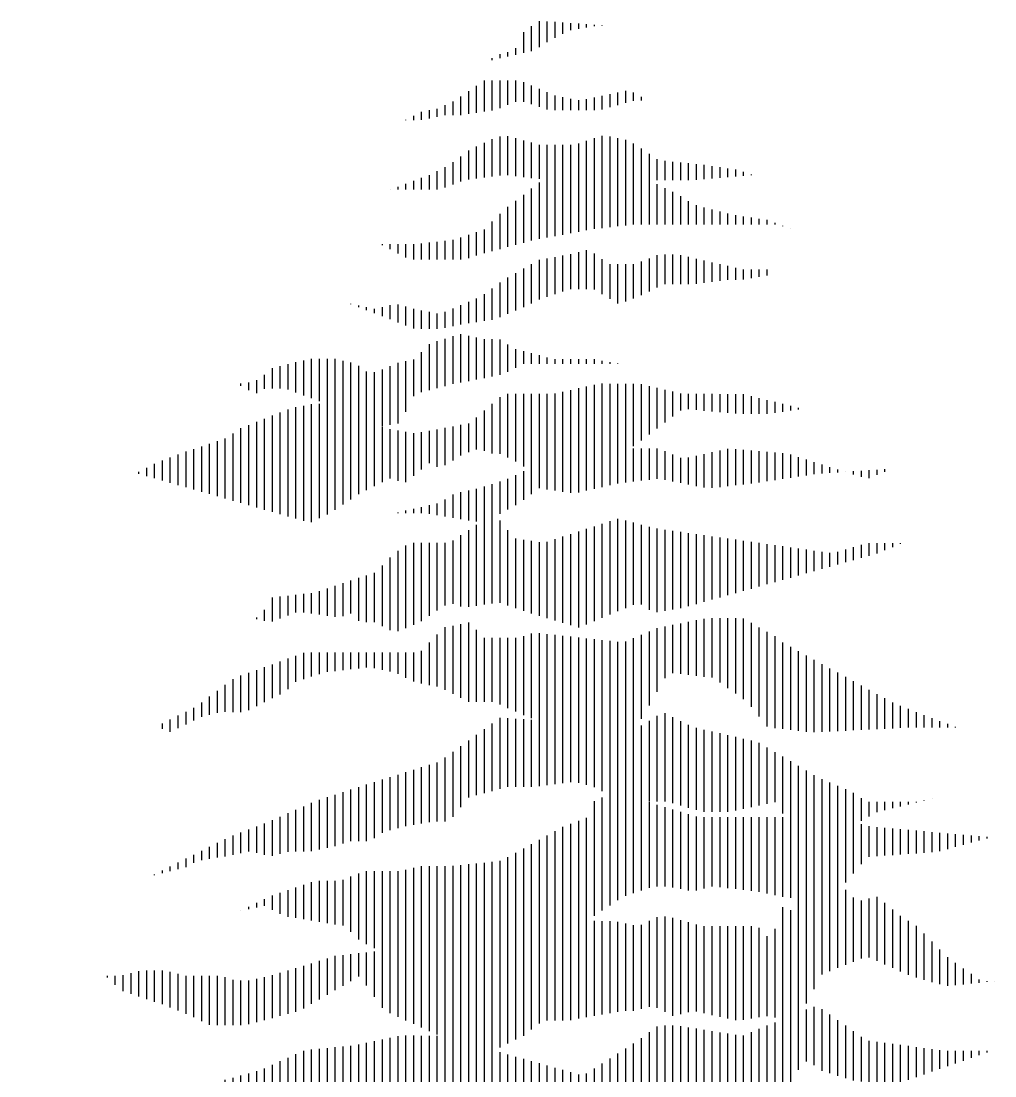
# Model space of a CAD drawing. Extents: x -3.3 to 3.4, y 0 to 10.5.
# Drawn here: x -2.52 to 2.44, y 5.15 to 10.52 of the extents above; entities that cross this region are included whole.
import ezdxf

# ---------------------------------------------------------------- set-up
doc = ezdxf.new("R2010")
doc.units = 0
doc.header["$LTSCALE"] = 0.4
doc.header["$MEASUREMENT"] = 0
doc.layers.get('0').update_dxf_attribs({"linetype": 'CONTINUOUS'})
doc.layers.add('ARBOLES', color=3, linetype='CONTINUOUS')

# ---------------------------------------------------------------- blocks, each defined once
blk = doc.blocks.new('*X31')
at = {"color": 0}
for p, q in [((17.72, 10.1213), (17.72, 10.2669)), ((17.74, 10.1424), (17.74, 10.2743)), ((17.76, 10.1324), (17.76, 10.2809)), ((17.78, 10.1186), (17.78, 10.2756)), ((17.8, 10.1122), (17.8, 10.2615)), ((17.66, 10.003), (17.66, 10.2418)), ((17.68, 10.045), (17.68, 10.2501)), ((17.7, 10.0638), (17.7, 10.2585)), ((17.82, 10.1057), (17.82, 10.2475)), ((16.72, 9.9051), (16.72, 10.2079)), ((16.74, 9.8882), (16.74, 10.2079)), ((16.76, 9.8712), (16.76, 10.2078)), ((16.78, 9.8661), (16.78, 10.2078)), ((16.8, 9.8661), (16.8, 10.2078)), ((16.82, 9.8667), (16.82, 10.2078)), ((16.84, 9.8708), (16.84, 10.2078)), ((16.86, 9.8749), (16.86, 10.2078)), ((16.88, 9.879), (16.88, 10.2077)), ((17.34, 9.9497), (17.34, 10.2164)), ((17.36, 9.9557), (17.36, 10.2312)), ((17.38, 9.9592), (17.38, 10.2334)), ((17.4, 9.9626), (17.4, 10.2334)), ((17.42, 9.9661), (17.42, 10.2323)), ((17.44, 9.9669), (17.44, 10.2291)), ((17.46, 9.9669), (17.46, 10.2259)), ((17.48, 9.9677), (17.48, 10.2227)), ((17.5, 9.9717), (17.5, 10.2195)), ((17.52, 9.9756), (17.52, 10.2163)), ((17.54, 9.9795), (17.54, 10.2131)), ((17.56, 9.9834), (17.56, 10.2099)), ((17.58, 9.9873), (17.58, 10.2083)), ((17.6, 9.9913), (17.6, 10.2167)), ((17.62, 9.9952), (17.62, 10.225)), ((17.64, 9.9991), (17.64, 10.2334)), ((17.84, 10.0993), (17.84, 10.2334)), ((17.86, 10.0935), (17.86, 10.2194)), ((16.58, 10.026), (16.58, 10.1824)), ((16.6, 10.0192), (16.6, 10.1856)), ((16.62, 10.0008), (16.62, 10.1899)), ((16.64, 9.9808), (16.64, 10.1942)), ((16.66, 9.9607), (16.66, 10.1984)), ((16.68, 9.9407), (16.68, 10.2027)), ((16.7, 9.9221), (16.7, 10.207)), ((16.9, 9.8986), (16.9, 10.1963)), ((16.92, 9.9165), (16.92, 10.1845)), ((17.3, 9.932), (17.3, 10.188)), ((17.32, 9.9409), (17.32, 10.2016)), ((17.88, 10.0909), (17.88, 10.2053)), ((17.9, 10.0883), (17.9, 10.1946)), ((17.92, 10.0858), (17.92, 10.192)), ((17.94, 10.0832), (17.94, 10.1894)), ((17.96, 10.0816), (17.96, 10.1868)), ((17.98, 10.0885), (17.98, 10.1842)), ((18, 10.0955), (18, 10.1816)), ((16.44, 10.0315), (16.44, 10.1605)), ((16.46, 10.0331), (16.46, 10.1695)), ((16.48, 10.0365), (16.48, 10.1723)), ((16.5, 10.04), (16.5, 10.1743)), ((16.52, 10.0434), (16.52, 10.1763)), ((16.54, 10.0396), (16.54, 10.1783)), ((16.56, 10.0328), (16.56, 10.1804)), ((16.94, 9.9146), (16.94, 10.1726)), ((16.96, 9.9128), (16.96, 10.1657)), ((16.98, 9.9109), (16.98, 10.16)), ((17, 9.909), (17, 10.1544)), ((17.26, 9.9143), (17.26, 10.1625)), ((17.28, 9.9232), (17.28, 10.1753)), ((18.02, 10.1024), (18.02, 10.179)), ((18.04, 10.1094), (18.04, 10.1764)), ((18.06, 10.1164), (18.06, 10.1738)), ((18.08, 10.1233), (18.08, 10.1713)), ((18.1, 10.1303), (18.1, 10.1691)), ((18.12, 10.1372), (18.12, 10.169)), ((18.14, 10.1442), (18.14, 10.169)), ((18.16, 10.1511), (18.16, 10.169)), ((18.18, 10.1581), (18.18, 10.169)), ((18.2, 10.165), (18.2, 10.169)), ((16.38, 10.0287), (16.38, 10.1336)), ((16.4, 10.0315), (16.4, 10.1426)), ((16.42, 10.0315), (16.42, 10.1515)), ((17.02, 9.9071), (17.02, 10.1488)), ((17.04, 9.9053), (17.04, 10.1432)), ((17.06, 9.9013), (17.06, 10.1375)), ((17.08, 9.8707), (17.08, 10.1319)), ((17.22, 9.9006), (17.22, 10.137)), ((17.24, 9.9055), (17.24, 10.1497)), ((16.28, 9.9915), (16.28, 10.1007)), ((16.3, 9.998), (16.3, 10.1062)), ((16.32, 10.0045), (16.32, 10.1118)), ((16.34, 10.0124), (16.34, 10.1173)), ((16.36, 10.0206), (16.36, 10.1247)), ((17.1, 9.8658), (17.1, 10.1263)), ((17.12, 9.8703), (17.12, 10.1207)), ((17.14, 9.8787), (17.14, 10.115)), ((17.16, 9.887), (17.16, 10.1094)), ((17.18, 9.8934), (17.18, 10.1115)), ((17.2, 9.897), (17.2, 10.1242)), ((16.2, 9.9648), (16.2, 10.0784)), ((16.22, 9.9715), (16.22, 10.084)), ((16.24, 9.9783), (16.24, 10.0895)), ((16.26, 9.9849), (16.26, 10.0951)), ((15.74, 10.0502), (15.74, 10.0584)), ((15.76, 10.0393), (15.76, 10.0614)), ((15.78, 10.0285), (15.78, 10.0643)), ((15.8, 10.0176), (15.8, 10.0672)), ((15.82, 10.0068), (15.82, 10.069)), ((15.84, 9.9959), (15.84, 10.0654)), ((15.86, 9.9851), (15.86, 10.0619)), ((15.88, 9.9813), (15.88, 10.0583)), ((15.9, 9.9812), (15.9, 10.0548)), ((15.92, 9.9812), (15.92, 10.0512)), ((15.94, 9.9812), (15.94, 10.0476)), ((16.08, 9.962), (16.08, 10.0477)), ((16.1, 9.9585), (16.1, 10.052)), ((16.12, 9.9551), (16.12, 10.0563)), ((16.14, 9.955), (16.14, 10.0618)), ((16.16, 9.955), (16.16, 10.0673)), ((16.18, 9.958), (16.18, 10.0729)), ((15.96, 9.9812), (15.96, 10.0437)), ((15.98, 9.9812), (15.98, 10.0385)), ((16, 9.9812), (16, 10.0334)), ((16.02, 9.9765), (16.02, 10.0348)), ((16.04, 9.9698), (16.04, 10.0391)), ((16.06, 9.9655), (16.06, 10.0434))]:
    blk.add_line(p, q, dxfattribs=at)
blk = doc.blocks.new('*X30')
at = {"color": 0}
for p, q in [((17.2, 10.5128), (17.2, 10.8048)), ((17.22, 10.5263), (17.22, 10.8142)), ((17.24, 10.5397), (17.24, 10.8156)), ((17.26, 10.5531), (17.26, 10.8156)), ((17.28, 10.5644), (17.28, 10.8155)), ((17.3, 10.5712), (17.3, 10.8154)), ((17.32, 10.5779), (17.32, 10.8089)), ((17.34, 10.5847), (17.34, 10.8023)), ((17.36, 10.5881), (17.36, 10.7958)), ((17.38, 10.5881), (17.38, 10.7894)), ((17.4, 10.5856), (17.4, 10.7836)), ((17.42, 10.5815), (17.42, 10.7777)), ((17.44, 10.5774), (17.44, 10.7719)), ((17.74, 10.5539), (17.74, 10.7766)), ((17.76, 10.5513), (17.76, 10.7735)), ((17.14, 10.4783), (17.14, 10.7475)), ((17.16, 10.4897), (17.16, 10.7552)), ((17.18, 10.5012), (17.18, 10.7629)), ((17.46, 10.5772), (17.46, 10.7661)), ((17.48, 10.5823), (17.48, 10.7647)), ((17.5, 10.5875), (17.5, 10.7647)), ((17.52, 10.586), (17.52, 10.7647)), ((17.54, 10.5837), (17.54, 10.7646)), ((17.56, 10.5814), (17.56, 10.7646)), ((17.58, 10.5791), (17.58, 10.7646)), ((17.6, 10.5768), (17.6, 10.7646)), ((17.62, 10.5742), (17.62, 10.7646)), ((17.64, 10.57), (17.64, 10.7646)), ((17.66, 10.5658), (17.66, 10.7645)), ((17.68, 10.5617), (17.68, 10.7645)), ((17.7, 10.5591), (17.7, 10.7645)), ((17.72, 10.5565), (17.72, 10.7697)), ((17.78, 10.5578), (17.78, 10.769)), ((17.8, 10.5712), (17.8, 10.7644)), ((17.82, 10.5847), (17.82, 10.7598)), ((17.84, 10.5981), (17.84, 10.7552)), ((17.86, 10.6205), (17.86, 10.7507)), ((17.88, 10.645), (17.88, 10.7461)), ((17.1, 10.4592), (17.1, 10.7285)), ((17.12, 10.4668), (17.12, 10.7395)), ((17.9, 10.6634), (17.9, 10.7415)), ((17.92, 10.6648), (17.92, 10.7387)), ((17.94, 10.6663), (17.94, 10.7369)), ((17.96, 10.6677), (17.96, 10.7352)), ((17.98, 10.6692), (17.98, 10.7335)), ((18, 10.6706), (18, 10.7317)), ((18.02, 10.672), (18.02, 10.73)), ((18.04, 10.6735), (18.04, 10.7283)), ((18.06, 10.6749), (18.06, 10.7265)), ((18.08, 10.6778), (18.08, 10.7248)), ((18.1, 10.6832), (18.1, 10.7231)), ((18.12, 10.6886), (18.12, 10.7213)), ((18.14, 10.694), (18.14, 10.7196)), ((18.16, 10.6994), (18.16, 10.7179)), ((17.04, 10.4474), (17.04, 10.6955)), ((17.06, 10.4519), (17.06, 10.7065)), ((17.08, 10.4556), (17.08, 10.7175)), ((18.18, 10.7048), (18.18, 10.7161)), ((18.2, 10.7102), (18.2, 10.7144)), ((17, 10.4338), (17, 10.6734)), ((17.02, 10.4406), (17.02, 10.6844)), ((16.76, 10.4106), (16.76, 10.6393)), ((16.78, 10.4105), (16.78, 10.6393)), ((16.8, 10.4114), (16.8, 10.6393)), ((16.82, 10.4136), (16.82, 10.6393)), ((16.84, 10.4159), (16.84, 10.6402)), ((16.86, 10.4182), (16.86, 10.6423)), ((16.88, 10.4204), (16.88, 10.6443)), ((16.9, 10.4227), (16.9, 10.6463)), ((16.92, 10.4235), (16.92, 10.6484)), ((16.94, 10.4234), (16.94, 10.6504)), ((16.96, 10.4234), (16.96, 10.6532)), ((16.98, 10.4271), (16.98, 10.6626)), ((16.58, 10.4719), (16.58, 10.6128)), ((16.6, 10.4526), (16.6, 10.6206)), ((16.62, 10.441), (16.62, 10.6264)), ((16.64, 10.4307), (16.64, 10.6264)), ((16.66, 10.4226), (16.66, 10.6264)), ((16.68, 10.4191), (16.68, 10.6264)), ((16.7, 10.4156), (16.7, 10.6264)), ((16.72, 10.4121), (16.72, 10.6303)), ((16.74, 10.4106), (16.74, 10.6355)), ((16.44, 10.5076), (16.44, 10.5853)), ((16.46, 10.5044), (16.46, 10.5922)), ((16.48, 10.5011), (16.48, 10.599)), ((16.5, 10.4979), (16.5, 10.6019)), ((16.52, 10.4946), (16.52, 10.6019)), ((16.54, 10.4913), (16.54, 10.6019)), ((16.56, 10.4881), (16.56, 10.6049)), ((16.38, 10.5286), (16.38, 10.5649)), ((16.4, 10.5183), (16.4, 10.5717)), ((16.42, 10.5109), (16.42, 10.5785)), ((16.32, 10.5297), (16.32, 10.5359)), ((16.34, 10.5339), (16.34, 10.5458)), ((16.36, 10.5381), (16.36, 10.5558)), ((16.3, 10.5256), (16.3, 10.5259))]:
    blk.add_line(p, q, dxfattribs=at)
blk = doc.blocks.new('*X29')
at = {"color": 0}
for p, q in [((16.96, 10.8361), (16.96, 11.0175)), ((16.98, 10.8412), (16.98, 11.0162)), ((17, 10.8418), (17, 11.0148)), ((17.02, 10.8418), (17.02, 11.0135)), ((17.36, 10.8039), (17.36, 11.0221)), ((17.38, 10.8039), (17.38, 11.0288)), ((17.4, 10.8003), (17.4, 11.019)), ((16.92, 10.8258), (16.92, 10.9887)), ((16.94, 10.8309), (16.94, 11.0032)), ((17.04, 10.8418), (17.04, 11.0121)), ((17.06, 10.8436), (17.06, 11.0108)), ((17.08, 10.8461), (17.08, 11.0094)), ((17.1, 10.8487), (17.1, 11.008)), ((17.12, 10.8512), (17.12, 11.0067)), ((17.14, 10.8538), (17.14, 11.0053)), ((17.16, 10.8516), (17.16, 11.004)), ((17.18, 10.8464), (17.18, 11.0026)), ((17.2, 10.8408), (17.2, 11.0013)), ((17.22, 10.8302), (17.22, 10.9999)), ((17.24, 10.8156), (17.24, 10.9986)), ((17.26, 10.8156), (17.26, 10.9972)), ((17.28, 10.8127), (17.28, 10.9958)), ((17.3, 10.8039), (17.3, 10.9945)), ((17.32, 10.8039), (17.32, 10.9979)), ((17.34, 10.8039), (17.34, 11.01)), ((17.42, 10.7944), (17.42, 11.0092)), ((17.44, 10.7885), (17.44, 10.9993)), ((17.46, 10.7826), (17.46, 10.9916)), ((17.48, 10.7777), (17.48, 10.9871)), ((16.88, 10.8144), (16.88, 10.9596)), ((16.9, 10.8207), (16.9, 10.9741)), ((17.5, 10.7777), (17.5, 10.9825)), ((17.52, 10.7777), (17.52, 10.9779)), ((17.54, 10.7777), (17.54, 10.9733)), ((17.56, 10.7817), (17.56, 10.9687)), ((17.58, 10.7858), (17.58, 10.9642)), ((17.6, 10.7899), (17.6, 10.9596)), ((16.86, 10.7898), (16.86, 10.945)), ((17.62, 10.794), (17.62, 10.9539)), ((17.64, 10.798), (17.64, 10.942)), ((16.82, 10.7537), (16.82, 10.9159)), ((16.84, 10.7653), (16.84, 10.9305)), ((17.66, 10.8021), (17.66, 10.9302)), ((17.68, 10.7737), (17.68, 10.9184)), ((17.7, 10.7259), (17.7, 10.9066)), ((16.74, 10.7448), (16.74, 10.885)), ((16.76, 10.7481), (16.76, 10.8913)), ((16.78, 10.7515), (16.78, 10.8976)), ((16.8, 10.7537), (16.8, 10.9038)), ((17.72, 10.7138), (17.72, 10.8947)), ((17.74, 10.7138), (17.74, 10.8829)), ((16.64, 10.7112), (16.64, 10.8537)), ((16.66, 10.7242), (16.66, 10.86)), ((16.68, 10.7315), (16.68, 10.8662)), ((16.7, 10.7366), (16.7, 10.8725)), ((16.72, 10.7414), (16.72, 10.8788)), ((17.76, 10.7138), (17.76, 10.8711)), ((17.78, 10.7138), (17.78, 10.8611)), ((17.8, 10.7137), (17.8, 10.8525)), ((16.56, 10.6973), (16.56, 10.828)), ((16.58, 10.7032), (16.58, 10.8346)), ((16.6, 10.7032), (16.6, 10.8411)), ((16.62, 10.7032), (16.62, 10.8474)), ((17.82, 10.7213), (17.82, 10.844)), ((17.84, 10.7324), (17.84, 10.8354)), ((17.86, 10.7435), (17.86, 10.8262)), ((16.48, 10.6781), (16.48, 10.8007)), ((16.5, 10.6822), (16.5, 10.8083)), ((16.52, 10.6862), (16.52, 10.8149)), ((16.54, 10.6904), (16.54, 10.8214)), ((17.88, 10.7547), (17.88, 10.8131)), ((17.9, 10.7658), (17.9, 10.8034)), ((17.92, 10.7769), (17.92, 10.8034)), ((17.94, 10.7821), (17.94, 10.8034)), ((17.96, 10.787), (17.96, 10.8034)), ((17.98, 10.7919), (17.98, 10.8034)), ((18, 10.7969), (18, 10.8033)), ((18.02, 10.8018), (18.02, 10.8033)), ((18.04, 10.8068), (18.04, 10.8074)), ((18.06, 10.8117), (18.06, 10.8119)), ((16.42, 10.676), (16.42, 10.7742)), ((16.44, 10.6773), (16.44, 10.783)), ((16.46, 10.6772), (16.46, 10.7919)), ((16.36, 10.668), (16.36, 10.7485)), ((16.38, 10.6657), (16.38, 10.7565)), ((16.4, 10.6709), (16.4, 10.7654)), ((16.28, 10.6685), (16.28, 10.7177)), ((16.3, 10.6725), (16.3, 10.7254)), ((16.32, 10.6766), (16.32, 10.7331)), ((16.34, 10.6731), (16.34, 10.7408)), ((16.24, 10.6613), (16.24, 10.6986)), ((16.26, 10.6644), (16.26, 10.7086)), ((16.18, 10.6482), (16.18, 10.6686)), ((16.2, 10.6552), (16.2, 10.6786)), ((16.22, 10.6583), (16.22, 10.6886)), ((16.12, 10.6266), (16.12, 10.6387)), ((16.14, 10.6317), (16.14, 10.6487)), ((16.16, 10.6369), (16.16, 10.6587)), ((16.08, 10.6164), (16.08, 10.6187)), ((16.1, 10.6215), (16.1, 10.6287))]:
    blk.add_line(p, q, dxfattribs=at)
blk = doc.blocks.new('*X28')
at = {"color": 0}
for p, q in [((16.86, 11.0684), (16.86, 11.256)), ((16.88, 11.0584), (16.88, 11.2601)), ((17.42, 11.1289), (17.42, 11.2579)), ((17.44, 11.1266), (17.44, 11.2618)), ((17.46, 11.1243), (17.46, 11.2657)), ((17.48, 11.122), (17.48, 11.2696)), ((17.5, 11.1197), (17.5, 11.2715)), ((17.52, 11.1072), (17.52, 11.2714)), ((17.54, 11.0931), (17.54, 11.2714)), ((17.56, 11.0789), (17.56, 11.2714)), ((17.58, 11.0648), (17.58, 11.2703)), ((17.6, 11.0457), (17.6, 11.259)), ((16.8, 11.0967), (16.8, 11.2291)), ((16.82, 11.0885), (16.82, 11.2479)), ((16.84, 11.0785), (16.84, 11.2519)), ((16.9, 11.0577), (16.9, 11.2413)), ((17.04, 11.0163), (17.04, 11.2319)), ((17.06, 11.0097), (17.06, 11.2327)), ((17.08, 11.0031), (17.08, 11.2306)), ((17.1, 10.9965), (17.1, 11.2284)), ((17.32, 11.0147), (17.32, 11.2286)), ((17.34, 11.0486), (17.34, 11.237)), ((17.36, 11.0833), (17.36, 11.2454)), ((17.38, 11.1181), (17.38, 11.2501)), ((17.4, 11.1312), (17.4, 11.254)), ((17.62, 11.0205), (17.62, 11.2477)), ((17.64, 10.9953), (17.64, 11.2364)), ((16.78, 11.1008), (16.78, 11.2087)), ((16.92, 11.0577), (16.92, 11.2213)), ((16.94, 11.0576), (16.94, 11.2213)), ((16.96, 11.051), (16.96, 11.2212)), ((16.98, 11.0422), (16.98, 11.2212)), ((17, 11.0333), (17, 11.2212)), ((17.02, 11.0244), (17.02, 11.225)), ((17.12, 10.9899), (17.12, 11.2262)), ((17.14, 10.9833), (17.14, 11.224)), ((17.16, 10.9782), (17.16, 11.2218)), ((17.18, 10.9741), (17.18, 11.2196)), ((17.2, 10.97), (17.2, 11.2175)), ((17.22, 10.9689), (17.22, 11.2153)), ((17.24, 10.9718), (17.24, 11.2131)), ((17.26, 10.9747), (17.26, 11.2109)), ((17.28, 10.9777), (17.28, 11.2119)), ((17.3, 10.9809), (17.3, 11.2203)), ((17.66, 10.9912), (17.66, 11.2251)), ((17.68, 10.9889), (17.68, 11.2087)), ((16.44, 11.1093), (16.44, 11.1755)), ((16.46, 11.1158), (16.46, 11.1829)), ((16.48, 11.1223), (16.48, 11.184)), ((16.5, 11.1288), (16.5, 11.184)), ((16.52, 11.134), (16.52, 11.184)), ((16.54, 11.1363), (16.54, 11.184)), ((16.56, 11.1385), (16.56, 11.1839)), ((16.58, 11.1408), (16.58, 11.1839)), ((16.6, 11.1431), (16.6, 11.1839)), ((16.62, 11.1453), (16.62, 11.1839)), ((16.64, 11.1438), (16.64, 11.1839)), ((16.66, 11.1397), (16.66, 11.1838)), ((16.68, 11.1356), (16.68, 11.1838)), ((16.7, 11.1292), (16.7, 11.1838)), ((16.72, 11.1194), (16.72, 11.1838)), ((16.74, 11.1097), (16.74, 11.1838)), ((16.76, 11.1049), (16.76, 11.1883)), ((17.7, 10.9866), (17.7, 11.1978)), ((17.72, 10.9843), (17.72, 11.1869)), ((17.74, 10.982), (17.74, 11.176)), ((16.38, 11.067), (16.38, 11.1532)), ((16.4, 11.0767), (16.4, 11.1606)), ((16.42, 11.0904), (16.42, 11.1681)), ((17.76, 10.9804), (17.76, 11.1651)), ((17.78, 10.9814), (17.78, 11.1542)), ((16.3, 11.0321), (16.3, 11.1252)), ((16.32, 11.0368), (16.32, 11.1321)), ((16.34, 11.047), (16.34, 11.139)), ((16.36, 11.0573), (16.36, 11.1459)), ((17.8, 10.9824), (17.8, 11.1433)), ((17.82, 10.9834), (17.82, 11.1324)), ((17.84, 10.9845), (17.84, 11.1215)), ((16.26, 11.0322), (16.26, 11.1009)), ((16.28, 11.0321), (16.28, 11.1157)), ((17.86, 10.9855), (17.86, 11.1106)), ((17.88, 10.9865), (17.88, 11.0997)), ((16.22, 11.0248), (16.22, 11.0712)), ((16.24, 11.0299), (16.24, 11.0861)), ((17.9, 10.9875), (17.9, 11.0888)), ((17.92, 10.9885), (17.92, 11.0779)), ((17.94, 10.9895), (17.94, 11.067)), ((16.18, 11.0104), (16.18, 11.0428)), ((16.2, 11.0197), (16.2, 11.0564)), ((17.96, 10.9905), (17.96, 11.0562)), ((17.98, 10.9915), (17.98, 11.048)), ((16.14, 10.9908), (16.14, 11.0228)), ((16.16, 11.0006), (16.16, 11.0328)), ((18, 10.9925), (18, 11.0398)), ((18.02, 10.993), (18.02, 11.0316)), ((18.04, 10.993), (18.04, 11.0241)), ((18.06, 10.993), (18.06, 11.0167)), ((16.1, 10.989), (16.1, 11.0029)), ((16.12, 10.982), (16.12, 11.0128)), ((18.08, 10.993), (18.08, 11.0092)), ((18.1, 10.9929), (18.1, 11.0018)), ((18.12, 10.9929), (18.12, 10.9943))]:
    blk.add_line(p, q, dxfattribs=at)
blk = doc.blocks.new('*X27')
at = {"color": 0}
for p, q in [((16.94, 11.3084), (16.94, 11.5347)), ((17.26, 11.2885), (17.26, 11.5242)), ((16.9, 11.3026), (16.9, 11.5084)), ((16.92, 11.3055), (16.92, 11.5216)), ((16.96, 11.3105), (16.96, 11.5202)), ((17.18, 11.2551), (17.18, 11.4982)), ((17.2, 11.2634), (17.2, 11.5047)), ((17.22, 11.2718), (17.22, 11.5112)), ((17.24, 11.2801), (17.24, 11.5177)), ((17.28, 11.2969), (17.28, 11.5202)), ((17.3, 11.3052), (17.3, 11.5146)), ((17.32, 11.306), (17.32, 11.509)), ((17.34, 11.2921), (17.34, 11.5034)), ((17.36, 11.2862), (17.36, 11.4991)), ((16.86, 11.3011), (16.86, 11.4821)), ((16.88, 11.2997), (16.88, 11.4953)), ((16.98, 11.3035), (16.98, 11.495)), ((17, 11.2966), (17, 11.474)), ((17.02, 11.2896), (17.02, 11.4709)), ((17.1, 11.2652), (17.1, 11.4722)), ((17.12, 11.2593), (17.12, 11.4787)), ((17.14, 11.2534), (17.14, 11.4852)), ((17.16, 11.2474), (17.16, 11.4917)), ((17.38, 11.2897), (17.38, 11.4963)), ((17.4, 11.2931), (17.4, 11.4935)), ((17.42, 11.2965), (17.42, 11.4907)), ((17.44, 11.3015), (17.44, 11.4878)), ((17.46, 11.3071), (17.46, 11.485)), ((17.48, 11.3127), (17.48, 11.4822)), ((17.5, 11.3183), (17.5, 11.4794)), ((17.52, 11.3239), (17.52, 11.4766)), ((17.54, 11.3295), (17.54, 11.4738)), ((17.56, 11.3351), (17.56, 11.471)), ((16.72, 11.246), (16.72, 11.4565)), ((16.74, 11.2541), (16.74, 11.4632)), ((16.76, 11.2634), (16.76, 11.4632)), ((16.78, 11.2769), (16.78, 11.4632)), ((16.8, 11.2903), (16.8, 11.4632)), ((16.82, 11.3037), (16.82, 11.4632)), ((16.84, 11.308), (16.84, 11.469)), ((17.04, 11.283), (17.04, 11.4678)), ((17.06, 11.2771), (17.06, 11.4647)), ((17.08, 11.2712), (17.08, 11.4657)), ((17.58, 11.3407), (17.58, 11.4682)), ((17.6, 11.3462), (17.6, 11.4654)), ((17.62, 11.3518), (17.62, 11.4625)), ((17.64, 11.3574), (17.64, 11.4597)), ((17.66, 11.363), (17.66, 11.4569)), ((17.68, 11.3686), (17.68, 11.4541)), ((17.7, 11.3742), (17.7, 11.4513)), ((17.72, 11.3798), (17.72, 11.4485)), ((17.74, 11.3854), (17.74, 11.4457)), ((17.76, 11.391), (17.76, 11.4429)), ((17.84, 11.4134), (17.84, 11.446)), ((17.86, 11.419), (17.86, 11.4519)), ((17.88, 11.4246), (17.88, 11.4577)), ((17.9, 11.4302), (17.9, 11.4622)), ((17.92, 11.4358), (17.92, 11.4622)), ((17.94, 11.4439), (17.94, 11.4622)), ((17.96, 11.4523), (17.96, 11.4622)), ((17.98, 11.4606), (17.98, 11.4622)), ((16.68, 11.2405), (16.68, 11.4252)), ((16.7, 11.2378), (16.7, 11.4427)), ((17.78, 11.3966), (17.78, 11.4401)), ((17.8, 11.4022), (17.8, 11.4372)), ((17.82, 11.4078), (17.82, 11.4401)), ((16.66, 11.2507), (16.66, 11.4052)), ((16.58, 11.283), (16.58, 11.367)), ((16.6, 11.2641), (16.6, 11.3734)), ((16.62, 11.2606), (16.62, 11.3797)), ((16.64, 11.2606), (16.64, 11.3861)), ((16.5, 11.28), (16.5, 11.3397)), ((16.52, 11.2771), (16.52, 11.3466)), ((16.54, 11.2742), (16.54, 11.3535)), ((16.56, 11.276), (16.56, 11.3604)), ((16.38, 11.2628), (16.38, 11.3237)), ((16.4, 11.2705), (16.4, 11.3259)), ((16.42, 11.2782), (16.42, 11.3282)), ((16.44, 11.2854), (16.44, 11.3305)), ((16.46, 11.2854), (16.46, 11.3327)), ((16.48, 11.2829), (16.48, 11.335)), ((16.36, 11.2642), (16.36, 11.2925)), ((16.34, 11.2688), (16.34, 11.2724))]:
    blk.add_line(p, q, dxfattribs=at)
blk = doc.blocks.new('*X26')
at = {"color": 0}
for p, q in [((17.22, 11.6051), (17.22, 11.6859)), ((17.24, 11.6097), (17.24, 11.691)), ((17.26, 11.6142), (17.26, 11.6961)), ((17.28, 11.6168), (17.28, 11.7012)), ((17.3, 11.6191), (17.3, 11.7031)), ((17.32, 11.6213), (17.32, 11.7031)), ((17.34, 11.6236), (17.34, 11.7031)), ((17.36, 11.6259), (17.36, 11.7031)), ((17.38, 11.6232), (17.38, 11.6964)), ((17.4, 11.6193), (17.4, 11.688)), ((17.48, 11.6036), (17.48, 11.6891)), ((17.5, 11.6027), (17.5, 11.6937)), ((17.52, 11.605), (17.52, 11.6982)), ((17.54, 11.6072), (17.54, 11.7027)), ((17.56, 11.6095), (17.56, 11.7013)), ((17.58, 11.6118), (17.58, 11.6995)), ((17.6, 11.614), (17.6, 11.6978)), ((17.62, 11.6168), (17.62, 11.6961)), ((17.64, 11.6198), (17.64, 11.6943)), ((17.66, 11.6228), (17.66, 11.6926)), ((17.68, 11.6257), (17.68, 11.6909)), ((17.7, 11.6287), (17.7, 11.6875)), ((17.06, 11.602), (17.06, 11.6656)), ((17.08, 11.599), (17.08, 11.6675)), ((17.1, 11.596), (17.1, 11.6693)), ((17.12, 11.5931), (17.12, 11.6711)), ((17.14, 11.5901), (17.14, 11.673)), ((17.16, 11.5915), (17.16, 11.6748)), ((17.18, 11.5961), (17.18, 11.6766)), ((17.2, 11.6006), (17.2, 11.6807)), ((17.42, 11.6154), (17.42, 11.6796)), ((17.44, 11.6114), (17.44, 11.68)), ((17.46, 11.6075), (17.46, 11.6846)), ((17.72, 11.6317), (17.72, 11.6812)), ((17.74, 11.6346), (17.74, 11.6749)), ((17.76, 11.6376), (17.76, 11.6686)), ((17.78, 11.6397), (17.78, 11.6623)), ((17, 11.5591), (17, 11.6351)), ((17.02, 11.5723), (17.02, 11.6453)), ((17.04, 11.5871), (17.04, 11.6555)), ((17.8, 11.6411), (17.8, 11.656)), ((17.82, 11.6424), (17.82, 11.6497)), ((17.84, 11.6434), (17.84, 11.6438)), ((17.86, 11.6371), (17.86, 11.6451)), ((17.88, 11.6308), (17.88, 11.6465)), ((17.9, 11.6277), (17.9, 11.6479)), ((17.92, 11.6359), (17.92, 11.6492)), ((17.94, 11.644), (17.94, 11.6506)), ((16.92, 11.5141), (16.92, 11.606)), ((16.94, 11.5253), (16.94, 11.6125)), ((16.96, 11.5366), (16.96, 11.6191)), ((16.98, 11.5479), (16.98, 11.6256)), ((16.84, 11.5267), (16.84, 11.5863)), ((16.86, 11.5234), (16.86, 11.5923)), ((16.88, 11.5202), (16.88, 11.5964)), ((16.9, 11.5169), (16.9, 11.6005)), ((16.76, 11.5385), (16.76, 11.554)), ((16.78, 11.5365), (16.78, 11.5585)), ((16.8, 11.5332), (16.8, 11.563)), ((16.82, 11.53), (16.82, 11.5733)), ((16.7, 11.5386), (16.7, 11.5403)), ((16.72, 11.5385), (16.72, 11.5449)), ((16.74, 11.5385), (16.74, 11.5494))]:
    blk.add_line(p, q, dxfattribs=at)
blk = doc.blocks.new('*X25')
at = {"color": 0}
for p, q in [((17.12, 11.6391), (17.12, 11.8473)), ((17.14, 11.6426), (17.14, 11.8519)), ((17.16, 11.6459), (17.16, 11.8564)), ((17.18, 11.6493), (17.18, 11.8609)), ((17.2, 11.653), (17.2, 11.8655)), ((17.22, 11.663), (17.22, 11.8683)), ((17.24, 11.673), (17.24, 11.8682)), ((17.26, 11.6829), (17.26, 11.8682)), ((17.28, 11.6943), (17.28, 11.8682)), ((17.3, 11.7091), (17.3, 11.8682)), ((17.32, 11.7239), (17.32, 11.8667)), ((17.34, 11.739), (17.34, 11.8621)), ((17.36, 11.7541), (17.36, 11.8574)), ((17.38, 11.7692), (17.38, 11.8528)), ((17.4, 11.7843), (17.4, 11.8482)), ((16.96, 11.6898), (16.96, 11.8335)), ((16.98, 11.68), (16.98, 11.8424)), ((17, 11.6703), (17, 11.8424)), ((17.02, 11.6575), (17.02, 11.8424)), ((17.04, 11.6421), (17.04, 11.8423)), ((17.06, 11.6266), (17.06, 11.8423)), ((17.08, 11.6307), (17.08, 11.8423)), ((17.1, 11.6349), (17.1, 11.8428)), ((17.42, 11.7995), (17.42, 11.8435)), ((17.44, 11.8031), (17.44, 11.842)), ((17.46, 11.8012), (17.46, 11.842)), ((17.48, 11.7994), (17.48, 11.842)), ((17.5, 11.7975), (17.5, 11.842)), ((17.52, 11.7956), (17.52, 11.8419)), ((17.54, 11.7937), (17.54, 11.8419)), ((17.56, 11.7919), (17.56, 11.8419)), ((17.58, 11.7912), (17.58, 11.8415)), ((17.6, 11.7912), (17.6, 11.8366)), ((17.62, 11.7912), (17.62, 11.8316)), ((17.64, 11.7912), (17.64, 11.8266)), ((17.66, 11.7938), (17.66, 11.8216)), ((16.4, 11.5359), (16.4, 11.7948)), ((16.42, 11.5302), (16.42, 11.8028)), ((16.44, 11.5245), (16.44, 11.8081)), ((16.46, 11.5188), (16.46, 11.8122)), ((16.48, 11.5159), (16.48, 11.8162)), ((16.5, 11.5256), (16.5, 11.8169)), ((16.52, 11.5353), (16.52, 11.8143)), ((16.54, 11.5472), (16.54, 11.8117)), ((16.56, 11.5604), (16.56, 11.8091)), ((16.58, 11.5736), (16.58, 11.8065)), ((16.6, 11.5868), (16.6, 11.799)), ((16.92, 11.6971), (16.92, 11.7995)), ((16.94, 11.6904), (16.94, 11.8165)), ((17.68, 11.7967), (17.68, 11.8167)), ((17.7, 11.7996), (17.7, 11.8117)), ((17.72, 11.8026), (17.72, 11.8067)), ((16.34, 11.553), (16.34, 11.7707)), ((16.36, 11.5473), (16.36, 11.7787)), ((16.38, 11.5416), (16.38, 11.7868)), ((16.62, 11.5974), (16.62, 11.7856)), ((16.64, 11.6073), (16.64, 11.7721)), ((16.88, 11.6941), (16.88, 11.7668)), ((16.9, 11.7008), (16.9, 11.7825)), ((16.28, 11.5702), (16.28, 11.7414)), ((16.3, 11.5645), (16.3, 11.7547)), ((16.32, 11.5588), (16.32, 11.7627)), ((16.66, 11.6173), (16.66, 11.7586)), ((16.68, 11.6267), (16.68, 11.752)), ((16.7, 11.6205), (16.7, 11.7486)), ((16.72, 11.6178), (16.72, 11.7452)), ((16.74, 11.6337), (16.74, 11.7418)), ((16.76, 11.6496), (16.76, 11.7444)), ((16.78, 11.6654), (16.78, 11.7481)), ((16.8, 11.6562), (16.8, 11.7519)), ((16.82, 11.6609), (16.82, 11.7556)), ((16.84, 11.673), (16.84, 11.7593)), ((16.86, 11.6851), (16.86, 11.7631)), ((16.22, 11.5873), (16.22, 11.715)), ((16.24, 11.5816), (16.24, 11.7217)), ((16.26, 11.5759), (16.26, 11.7283)), ((16.14, 11.6101), (16.14, 11.688)), ((16.16, 11.6044), (16.16, 11.6951)), ((16.18, 11.5987), (16.18, 11.7017)), ((16.2, 11.593), (16.2, 11.7084)), ((16.08, 11.6272), (16.08, 11.6644)), ((16.1, 11.6215), (16.1, 11.6726)), ((16.12, 11.6158), (16.12, 11.6803)), ((16.04, 11.6386), (16.04, 11.6439)), ((16.06, 11.6329), (16.06, 11.6541))]:
    blk.add_line(p, q, dxfattribs=at)
blk = doc.blocks.new('*X22')
at = {"color": 0}
for p, q in [((17.06, 12.7248), (17.06, 12.7915)), ((17.08, 12.7378), (17.08, 12.7908)), ((17.1, 12.7489), (17.1, 12.7894)), ((17.12, 12.7591), (17.12, 12.788)), ((17.14, 12.7681), (17.14, 12.7865)), ((17.02, 12.7106), (17.02, 12.7637)), ((17.04, 12.7151), (17.04, 12.779)), ((17.16, 12.7715), (17.16, 12.7851)), ((17.18, 12.7749), (17.18, 12.7837)), ((17.2, 12.7783), (17.2, 12.7822)), ((17.22, 12.7805), (17.22, 12.7808)), ((16.96, 12.6969), (16.96, 12.7074)), ((16.98, 12.7015), (16.98, 12.7125)), ((17, 12.706), (17, 12.7226)), ((16.94, 12.6924), (16.94, 12.6974))]:
    blk.add_line(p, q, dxfattribs=at)
blk = doc.blocks.new('*X21')
at = {"color": 0}
for p, q in [((16.9, 12.5581), (16.9, 12.6265)), ((16.92, 12.5611), (16.92, 12.64)), ((16.94, 12.564), (16.94, 12.6403)), ((16.96, 12.5702), (16.96, 12.6402)), ((16.98, 12.5779), (16.98, 12.6402)), ((17, 12.5856), (17, 12.6402)), ((17.02, 12.5863), (17.02, 12.636)), ((17.04, 12.5797), (17.04, 12.6275)), ((16.86, 12.5523), (16.86, 12.5997)), ((16.88, 12.5552), (16.88, 12.6131)), ((17.06, 12.5732), (17.06, 12.6189)), ((17.08, 12.5666), (17.08, 12.6104)), ((17.1, 12.5648), (17.1, 12.6022)), ((17.12, 12.5648), (17.12, 12.5981)), ((17.22, 12.5667), (17.22, 12.6014)), ((17.24, 12.5723), (17.24, 12.6055)), ((17.26, 12.5778), (17.26, 12.6096)), ((17.28, 12.5834), (17.28, 12.6137)), ((17.3, 12.5889), (17.3, 12.6093)), ((17.32, 12.5892), (17.32, 12.5989)), ((16.82, 12.552), (16.82, 12.5775)), ((16.84, 12.552), (16.84, 12.5872)), ((17.14, 12.5648), (17.14, 12.5939)), ((17.16, 12.5648), (17.16, 12.5898)), ((17.18, 12.5648), (17.18, 12.5931)), ((17.2, 12.5647), (17.2, 12.5973)), ((16.74, 12.5391), (16.74, 12.5506)), ((16.76, 12.5397), (16.76, 12.5608)), ((16.78, 12.5439), (16.78, 12.5651)), ((16.8, 12.5481), (16.8, 12.5678)), ((16.72, 12.5391), (16.72, 12.5403))]:
    blk.add_line(p, q, dxfattribs=at)
blk = doc.blocks.new('*X20')
at = {"color": 0}
for p, q in [((16.94, 12.3959), (16.94, 12.4905)), ((16.96, 12.3985), (16.96, 12.4974)), ((16.98, 12.3988), (16.98, 12.4987)), ((17, 12.3965), (17, 12.4932)), ((17.2, 12.3751), (17.2, 12.4931)), ((17.22, 12.375), (17.22, 12.4996)), ((17.24, 12.375), (17.24, 12.4978)), ((17.26, 12.375), (17.26, 12.4937)), ((16.9, 12.3908), (16.9, 12.4721)), ((16.92, 12.3934), (16.92, 12.4818)), ((17.02, 12.3942), (17.02, 12.4877)), ((17.04, 12.3919), (17.04, 12.4822)), ((17.06, 12.3896), (17.06, 12.4767)), ((17.08, 12.3873), (17.08, 12.4765)), ((17.1, 12.3845), (17.1, 12.4765)), ((17.12, 12.3815), (17.12, 12.4765)), ((17.14, 12.3784), (17.14, 12.4765)), ((17.16, 12.3754), (17.16, 12.48)), ((17.18, 12.3751), (17.18, 12.4865)), ((17.28, 12.375), (17.28, 12.4896)), ((17.3, 12.3777), (17.3, 12.48)), ((17.32, 12.3823), (17.32, 12.4668)), ((16.86, 12.3832), (16.86, 12.4469)), ((16.88, 12.3883), (16.88, 12.4617)), ((17.34, 12.3865), (17.34, 12.4536)), ((17.36, 12.3865), (17.36, 12.4403)), ((16.82, 12.3674), (16.82, 12.4199)), ((16.84, 12.3753), (16.84, 12.432)), ((17.38, 12.3865), (17.38, 12.4356)), ((17.4, 12.3865), (17.4, 12.4335)), ((17.42, 12.3865), (17.42, 12.4315)), ((17.44, 12.3864), (17.44, 12.4294)), ((17.46, 12.387), (17.46, 12.4273)), ((17.48, 12.3887), (17.48, 12.4252)), ((17.5, 12.3904), (17.5, 12.4222)), ((17.52, 12.3921), (17.52, 12.4193)), ((17.54, 12.3938), (17.54, 12.4164)), ((17.56, 12.3955), (17.56, 12.4135)), ((16.74, 12.3624), (16.74, 12.3848)), ((16.76, 12.3624), (16.76, 12.3922)), ((16.78, 12.3624), (16.78, 12.3996)), ((16.8, 12.3624), (16.8, 12.4097)), ((17.58, 12.3972), (17.58, 12.408)), ((17.6, 12.3989), (17.6, 12.4011)), ((16.68, 12.3625), (16.68, 12.3625)), ((16.7, 12.3624), (16.7, 12.3699)), ((16.72, 12.3624), (16.72, 12.3773))]:
    blk.add_line(p, q, dxfattribs=at)
blk = doc.blocks.new('*X19')
at = {"color": 0}
for p, q in [((17.22, 12.2645), (17.22, 12.4105)), ((17.08, 12.2403), (17.08, 12.3957)), ((17.1, 12.2438), (17.1, 12.3976)), ((17.12, 12.2472), (17.12, 12.3946)), ((17.14, 12.2512), (17.14, 12.3916)), ((17.16, 12.2553), (17.16, 12.3887)), ((17.18, 12.2593), (17.18, 12.3899)), ((17.2, 12.2622), (17.2, 12.4002)), ((17.24, 12.2667), (17.24, 12.4091)), ((17.26, 12.269), (17.26, 12.4045)), ((17.28, 12.2712), (17.28, 12.3999)), ((17.3, 12.2735), (17.3, 12.3954)), ((17.32, 12.2736), (17.32, 12.3908)), ((17.34, 12.2736), (17.34, 12.3859)), ((17.04, 12.2327), (17.04, 12.3649)), ((17.06, 12.2369), (17.06, 12.3803)), ((17.36, 12.2736), (17.36, 12.376)), ((17.38, 12.2735), (17.38, 12.3662)), ((17.4, 12.2735), (17.4, 12.3564)), ((17, 12.2219), (17, 12.334)), ((17.02, 12.2273), (17.02, 12.3494)), ((17.42, 12.2735), (17.42, 12.3458)), ((17.44, 12.2735), (17.44, 12.3327)), ((16.98, 12.2165), (16.98, 12.3186)), ((17.46, 12.2735), (17.46, 12.3224)), ((17.48, 12.2735), (17.48, 12.3172)), ((17.5, 12.2734), (17.5, 12.312)), ((17.52, 12.2734), (17.52, 12.3069)), ((16.94, 12.2057), (16.94, 12.2808)), ((16.96, 12.2111), (16.96, 12.3007)), ((17.54, 12.2734), (17.54, 12.3017)), ((17.56, 12.2734), (17.56, 12.2972)), ((17.58, 12.2734), (17.58, 12.2942)), ((17.6, 12.2734), (17.6, 12.2912)), ((17.62, 12.2733), (17.62, 12.2883)), ((17.64, 12.2733), (17.64, 12.2853)), ((17.66, 12.2733), (17.66, 12.2782)), ((16.9, 12.1944), (16.9, 12.254)), ((16.92, 12.2003), (16.92, 12.2609)), ((17.68, 12.2694), (17.68, 12.2704)), ((17.7, 12.2624), (17.7, 12.2627)), ((16.66, 12.2209), (16.66, 12.2235)), ((16.68, 12.2105), (16.68, 12.2235)), ((16.7, 12.2001), (16.7, 12.2234)), ((16.72, 12.1897), (16.72, 12.2234)), ((16.74, 12.1843), (16.74, 12.2234)), ((16.76, 12.1843), (16.76, 12.2253)), ((16.78, 12.1843), (16.78, 12.2276)), ((16.8, 12.1843), (16.8, 12.2298)), ((16.82, 12.1842), (16.82, 12.2321)), ((16.84, 12.1842), (16.84, 12.2344)), ((16.86, 12.1842), (16.86, 12.2402)), ((16.88, 12.1877), (16.88, 12.2471))]:
    blk.add_line(p, q, dxfattribs=at)
blk = doc.blocks.new('*X18')
at = {"color": 0}
for p, q in [((17.14, 12.1087), (17.14, 12.1981)), ((17.16, 12.1087), (17.16, 12.2032)), ((17.18, 12.1086), (17.18, 12.2083)), ((17.2, 12.1083), (17.2, 12.1999)), ((17.36, 12.1133), (17.36, 12.1951)), ((17.38, 12.1215), (17.38, 12.1968)), ((17.4, 12.1215), (17.4, 12.1968)), ((17.42, 12.1215), (17.42, 12.1957)), ((17.04, 12.0728), (17.04, 12.1725)), ((17.06, 12.0825), (17.06, 12.1838)), ((17.08, 12.0894), (17.08, 12.1874)), ((17.1, 12.0964), (17.1, 12.1908)), ((17.12, 12.1033), (17.12, 12.1943)), ((17.22, 12.0965), (17.22, 12.1851)), ((17.24, 12.0846), (17.24, 12.1723)), ((17.26, 12.0728), (17.26, 12.1723)), ((17.28, 12.0776), (17.28, 12.1723)), ((17.3, 12.0855), (17.3, 12.1723)), ((17.32, 12.0934), (17.32, 12.1796)), ((17.34, 12.103), (17.34, 12.1873)), ((17.44, 12.1215), (17.44, 12.1911)), ((17.46, 12.1224), (17.46, 12.1864)), ((17.48, 12.125), (17.48, 12.1818)), ((17.5, 12.1276), (17.5, 12.1772)), ((17.52, 12.1302), (17.52, 12.1726)), ((17, 12.0542), (17, 12.15)), ((17.02, 12.0631), (17.02, 12.1612)), ((17.54, 12.1328), (17.54, 12.168)), ((17.56, 12.1329), (17.56, 12.1633)), ((17.58, 12.1331), (17.58, 12.159)), ((17.6, 12.1365), (17.6, 12.159)), ((17.62, 12.1399), (17.62, 12.159)), ((17.64, 12.1433), (17.64, 12.1589)), ((16.96, 12.0378), (16.96, 12.1255)), ((16.98, 12.046), (16.98, 12.1387)), ((16.92, 12.0282), (16.92, 12.0959)), ((16.94, 12.0312), (16.94, 12.1107)), ((16.58, 12.0708), (16.58, 12.0712)), ((16.6, 12.0631), (16.6, 12.067)), ((16.62, 12.0554), (16.62, 12.0629)), ((16.66, 12.0399), (16.66, 12.0631)), ((16.68, 12.0321), (16.68, 12.0682)), ((16.7, 12.0244), (16.7, 12.0695)), ((16.72, 12.0167), (16.72, 12.0644)), ((16.86, 12.0187), (16.86, 12.0678)), ((16.88, 12.0222), (16.88, 12.0763)), ((16.9, 12.0252), (16.9, 12.0853)), ((16.64, 12.0476), (16.64, 12.0588)), ((16.74, 12.0089), (16.74, 12.0592)), ((16.76, 12.0076), (16.76, 12.0549)), ((16.78, 12.0076), (16.78, 12.0508)), ((16.8, 12.0076), (16.8, 12.0467)), ((16.82, 12.0103), (16.82, 12.0508)), ((16.84, 12.0145), (16.84, 12.0593))]:
    blk.add_line(p, q, dxfattribs=at)
blk = doc.blocks.new('*X17')
at = {"color": 0}
for p, q in [((16.82, 11.8623), (16.82, 11.9825)), ((16.84, 11.8674), (16.84, 11.9889)), ((16.86, 11.8714), (16.86, 11.994)), ((16.88, 11.875), (16.88, 11.9898)), ((16.9, 11.8786), (16.9, 11.9856)), ((16.92, 11.8826), (16.92, 11.9815)), ((16.94, 11.8867), (16.94, 11.9814)), ((16.96, 11.8909), (16.96, 11.9807)), ((16.78, 11.8521), (16.78, 11.9691)), ((16.8, 11.8572), (16.8, 11.9761)), ((16.98, 11.898), (16.98, 11.9676)), ((17, 11.9082), (17, 11.9559)), ((16.46, 11.8384), (16.46, 11.9273)), ((16.48, 11.831), (16.48, 11.9311)), ((16.5, 11.8235), (16.5, 11.9311)), ((16.52, 11.815), (16.52, 11.9311)), ((16.54, 11.8038), (16.54, 11.9311)), ((16.56, 11.7927), (16.56, 11.9266)), ((16.74, 11.8364), (16.74, 11.9302)), ((16.76, 11.8469), (16.76, 11.9484)), ((17.02, 11.9185), (17.02, 11.9507)), ((17.04, 11.9191), (17.04, 11.9456)), ((17.06, 11.9191), (17.06, 11.9404)), ((17.08, 11.9191), (17.08, 11.9352)), ((17.1, 11.919), (17.1, 11.9306)), ((17.12, 11.919), (17.12, 11.9306)), ((17.14, 11.919), (17.14, 11.9306)), ((17.16, 11.919), (17.16, 11.9306)), ((17.18, 11.919), (17.18, 11.9306)), ((17.2, 11.9189), (17.2, 11.9304)), ((17.22, 11.9189), (17.22, 11.9267)), ((16.38, 11.8559), (16.38, 11.9078)), ((16.4, 11.8559), (16.4, 11.9129)), ((16.42, 11.8533), (16.42, 11.9181)), ((16.44, 11.8458), (16.44, 11.9228)), ((16.58, 11.7815), (16.58, 11.922)), ((16.6, 11.7704), (16.6, 11.9133)), ((16.66, 11.7597), (16.66, 11.9042)), ((16.68, 11.763), (16.68, 11.9131)), ((16.7, 11.7664), (16.7, 11.9211)), ((16.72, 11.7965), (16.72, 11.9256)), ((17.24, 11.9189), (17.24, 11.9231)), ((17.26, 11.9189), (17.26, 11.9194)), ((16.34, 11.8442), (16.34, 11.8774)), ((16.36, 11.8547), (16.36, 11.8904)), ((16.62, 11.7592), (16.62, 11.8994)), ((16.64, 11.7563), (16.64, 11.8973)), ((16.3, 11.8624), (16.3, 11.869)), ((16.32, 11.8521), (16.32, 11.8715))]:
    blk.add_line(p, q, dxfattribs=at)
blk = doc.blocks.new('*X13')
at = {"color": 0}
for p, q in [((17.8, 10.3722), (17.8, 10.5842)), ((17.82, 10.3806), (17.82, 10.5865)), ((17.72, 10.265), (17.72, 10.575)), ((17.74, 10.2895), (17.74, 10.5773)), ((17.76, 10.3263), (17.76, 10.5796)), ((17.78, 10.3638), (17.78, 10.5819)), ((17.84, 10.3886), (17.84, 10.579)), ((17.86, 10.3963), (17.86, 10.5597)), ((17.9, 10.4071), (17.9, 10.5569)), ((17.92, 10.3982), (17.92, 10.5615)), ((17.68, 10.2506), (17.68, 10.5348)), ((17.88, 10.404), (17.88, 10.5524)), ((17.94, 10.3894), (17.94, 10.5458)), ((17.36, 10.2789), (17.36, 10.5099)), ((17.38, 10.2686), (17.38, 10.5114)), ((17.4, 10.2583), (17.4, 10.508)), ((17.7, 10.247), (17.7, 10.5274)), ((17.96, 10.3805), (17.96, 10.5295)), ((17.98, 10.3716), (17.98, 10.5132)), ((17.08, 10.2467), (17.08, 10.4802)), ((17.1, 10.2467), (17.1, 10.487)), ((17.12, 10.2466), (17.12, 10.487)), ((17.14, 10.2477), (17.14, 10.4932)), ((17.16, 10.2512), (17.16, 10.4999)), ((17.18, 10.2547), (17.18, 10.5)), ((17.2, 10.2582), (17.2, 10.5)), ((17.22, 10.2617), (17.22, 10.4999)), ((17.24, 10.2653), (17.24, 10.4999)), ((17.26, 10.2688), (17.26, 10.4976)), ((17.28, 10.2711), (17.28, 10.4935)), ((17.3, 10.2713), (17.3, 10.4894)), ((17.32, 10.2764), (17.32, 10.4905)), ((17.34, 10.2815), (17.34, 10.5002)), ((17.42, 10.263), (17.42, 10.5024)), ((17.44, 10.2681), (17.44, 10.4968)), ((17.46, 10.2691), (17.46, 10.4912)), ((17.48, 10.2648), (17.48, 10.4867)), ((17.5, 10.2604), (17.5, 10.4867)), ((17.52, 10.2561), (17.52, 10.4867)), ((17.54, 10.2518), (17.54, 10.4866)), ((17.56, 10.2475), (17.56, 10.4866)), ((17.58, 10.2485), (17.58, 10.4866)), ((17.6, 10.2515), (17.6, 10.4866)), ((17.62, 10.2546), (17.62, 10.4829)), ((17.66, 10.2543), (17.66, 10.4801)), ((18, 10.3627), (18, 10.5001)), ((18.02, 10.3557), (18.02, 10.4874)), ((16.88, 10.1744), (16.88, 10.4518)), ((16.9, 10.1653), (16.9, 10.4566)), ((16.92, 10.1579), (16.92, 10.4608)), ((16.94, 10.1678), (16.94, 10.4572)), ((16.96, 10.1778), (16.96, 10.4535)), ((16.98, 10.1878), (16.98, 10.4499)), ((17, 10.1978), (17, 10.4535)), ((17.02, 10.2078), (17.02, 10.4581)), ((17.04, 10.2232), (17.04, 10.4639)), ((17.06, 10.2386), (17.06, 10.472)), ((17.64, 10.2576), (17.64, 10.4617)), ((18.04, 10.3501), (18.04, 10.4681)), ((16.64, 10.3072), (16.64, 10.4221)), ((16.66, 10.2788), (16.66, 10.4242)), ((16.68, 10.2649), (16.68, 10.4258)), ((16.7, 10.2558), (16.7, 10.4273)), ((16.72, 10.2468), (16.72, 10.4289)), ((16.74, 10.2377), (16.74, 10.4305)), ((16.76, 10.2287), (16.76, 10.4321)), ((16.78, 10.2196), (16.78, 10.4336)), ((16.8, 10.2106), (16.8, 10.4352)), ((16.82, 10.2015), (16.82, 10.4372)), ((16.84, 10.1925), (16.84, 10.4421)), ((16.86, 10.1834), (16.86, 10.4469)), ((18.06, 10.3445), (18.06, 10.4481)), ((18.08, 10.3389), (18.08, 10.4273)), ((16.5, 10.3004), (16.5, 10.3982)), ((16.52, 10.312), (16.52, 10.4046)), ((16.54, 10.3236), (16.54, 10.4108)), ((16.56, 10.3352), (16.56, 10.4131)), ((16.58, 10.3468), (16.58, 10.4154)), ((16.6, 10.3584), (16.6, 10.4176)), ((16.62, 10.3356), (16.62, 10.4199)), ((18.1, 10.3344), (18.1, 10.4074)), ((16.04, 10.3077), (16.04, 10.3721)), ((16.06, 10.301), (16.06, 10.3735)), ((16.08, 10.2944), (16.08, 10.3735)), ((16.1, 10.2877), (16.1, 10.3735)), ((16.12, 10.28), (16.12, 10.3703)), ((16.42, 10.2634), (16.42, 10.3737)), ((16.44, 10.2689), (16.44, 10.3796)), ((16.46, 10.2772), (16.46, 10.3855)), ((16.48, 10.2888), (16.48, 10.3918)), ((18.12, 10.3364), (18.12, 10.3933)), ((18.14, 10.3385), (18.14, 10.3792)), ((15.96, 10.3563), (15.96, 10.3606)), ((15.98, 10.337), (15.98, 10.3605)), ((16, 10.3211), (16, 10.3619)), ((16.02, 10.3144), (16.02, 10.367)), ((16.14, 10.2718), (16.14, 10.3651)), ((16.16, 10.2636), (16.16, 10.3604)), ((16.18, 10.2548), (16.18, 10.3604)), ((16.2, 10.245), (16.2, 10.3604)), ((16.22, 10.2353), (16.22, 10.3603)), ((16.24, 10.2344), (16.24, 10.3603)), ((16.26, 10.2343), (16.26, 10.3566)), ((16.28, 10.2343), (16.28, 10.3505)), ((16.3, 10.2343), (16.3, 10.3487)), ((16.32, 10.2368), (16.32, 10.3487)), ((16.34, 10.2419), (16.34, 10.3525)), ((16.36, 10.247), (16.36, 10.357)), ((16.38, 10.2525), (16.38, 10.362)), ((16.4, 10.258), (16.4, 10.3678)), ((18.16, 10.3405), (18.16, 10.365)), ((18.18, 10.3425), (18.18, 10.3509)), ((18.2, 10.3446), (18.2, 10.3471)), ((18.22, 10.3466), (18.22, 10.3471))]:
    blk.add_line(p, q, dxfattribs=at)

msp = doc.modelspace()

# ---------------------------------------------------------------- block references
at = {"layer": 'ARBOLES', "xscale": 2, "yscale": 2, "zscale": 2}
for name in ['*X22', '*X21', '*X20', '*X19', '*X18', '*X17', '*X25', '*X26', '*X27', '*X28', '*X29', '*X30', '*X13', '*X31']:
    msp.add_blockref(name, (-34.0032, -15.0622), dxfattribs=at)

doc.saveas('drawing.dxf')
